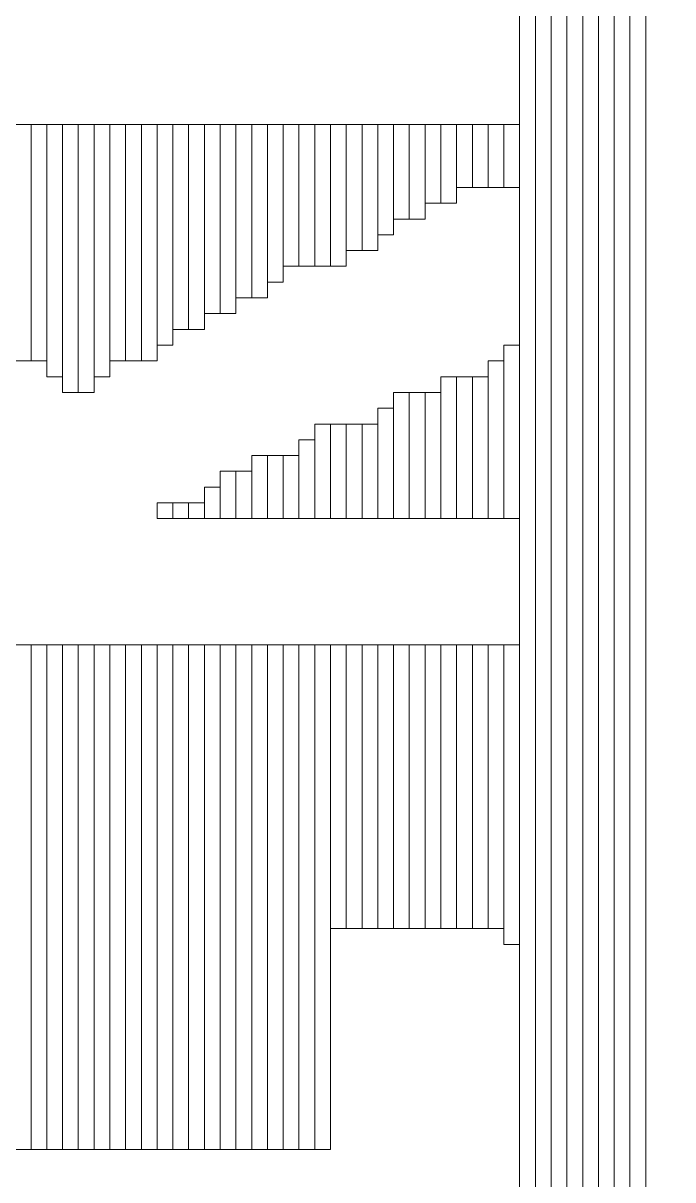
# Model space of a CAD drawing. Header units: millimetres. Extents: x -86 to 67, y -55 to 52.
# Drawn here: x 15.233 to 16.28, y -50.686 to -48.822 of the extents above; entities that cross this region are included whole.
import ezdxf

# ---------------------------------------------------------------- set-up
doc = ezdxf.new("R2010")
doc.units = ezdxf.units.MM
doc.header["$MEASUREMENT"] = 0
doc.layers.add('BG_OUTLINE', color=7, linetype='Continuous')
doc.layers.add('MA_PEN3', color=7, linetype='Continuous')

msp = doc.modelspace()

# ---------------------------------------------------------------- linework, layer by layer
at = {"layer": 'BG_OUTLINE', "color": 3, "lineweight": 9}
msp.add_open_spline([(-60.0926, 34.7331), (-60.0926, 34.7331), (63.7724, 34.7331), (63.7724, 34.7331), (63.7724, 34.7331), (64.585, 34.7336), (65.3646, 34.4113), (65.9396, 33.837), (65.9396, 33.837), (66.5146, 33.2627), (66.8379, 32.4797), (66.8384, 31.667), (66.8384, 31.667), (66.8384, 31.667), (66.8412, -52.28), (66.8412, -52.28), (66.8412, -52.28), (66.8412, -52.28), (66.8384, -52.1933), (66.8384, -52.1933), (66.8384, -52.1933), (66.8389, -53.006), (66.5166, -53.7856), (65.9424, -54.3606), (65.9424, -54.3606), (65.3681, -54.9356), (64.585, -55.2589), (63.7724, -55.2594), (63.7724, -55.2594), (63.7724, -55.2594), (-60.1869, -55.2594), (-60.1869, -55.2594), (-60.1869, -55.2594), (-60.1869, -55.2594), (-60.0853, -55.2518), (-60.0853, -55.2518), (-60.0853, -55.2518), (-60.8979, -55.2523), (-61.6775, -54.9299), (-62.2525, -54.3557), (-62.2525, -54.3557), (-62.8275, -53.7814), (-63.1508, -52.9984), (-63.1513, -52.1857), (-63.1513, -52.1857), (-63.1513, -52.1857), (-63.1587, 31.667), (-63.1587, 31.667), (-63.1587, 31.667), (-63.1592, 32.4797), (-62.8369, 33.2593), (-62.2626, 33.8343), (-62.2626, 33.8343), (-61.6883, 34.4093), (-60.9053, 34.7326), (-60.0926, 34.7331)], degree=3, knots=[0, 0, 0, 0, 0.071429, 0.071429, 0.071429, 0.071429, 0.142857, 0.142857, 0.142857, 0.142857, 0.214286, 0.214286, 0.214286, 0.214286, 0.285714, 0.285714, 0.285714, 0.285714, 0.357143, 0.357143, 0.357143, 0.357143, 0.428571, 0.428571, 0.428571, 0.428571, 0.5, 0.5, 0.5, 0.5, 0.571429, 0.571429, 0.571429, 0.571429, 0.642857, 0.642857, 0.642857, 0.642857, 0.714286, 0.714286, 0.714286, 0.714286, 0.785714, 0.785714, 0.785714, 0.785714, 0.857143, 0.857143, 0.857143, 0.857143, 0.928571, 0.928571, 0.928571, 0.928571, 1, 1, 1, 1], dxfattribs=at)
at = {"layer": 'MA_PEN3', "color": 5, "lineweight": 9}
for points in [[(16.0842, -51.805), (16.0842, -51.805), (16.0588, -51.805), (16.0588, -51.805), (16.0588, -51.805), (16.0588, -51.805), (16.0588, -46.7504), (16.0588, -46.7504), (16.0588, -46.7504), (16.0588, -46.7504), (16.0842, -46.7504), (16.0842, -46.7504), (16.0842, -46.7504), (16.0842, -46.7504), (16.0842, -51.805), (16.0842, -51.805)], [(16.1096, -51.805), (16.1096, -51.805), (16.0842, -51.805), (16.0842, -51.805), (16.0842, -51.805), (16.0842, -51.805), (16.0842, -46.7504), (16.0842, -46.7504), (16.0842, -46.7504), (16.0842, -46.7504), (16.1096, -46.7504), (16.1096, -46.7504), (16.1096, -46.7504), (16.1096, -46.7504), (16.1096, -51.805), (16.1096, -51.805)], [(16.135, -51.805), (16.135, -51.805), (16.1096, -51.805), (16.1096, -51.805), (16.1096, -51.805), (16.1096, -51.805), (16.1096, -46.7504), (16.1096, -46.7504), (16.1096, -46.7504), (16.1096, -46.7504), (16.135, -46.7504), (16.135, -46.7504), (16.135, -46.7504), (16.135, -46.7504), (16.135, -51.805), (16.135, -51.805)], [(16.1604, -51.805), (16.1604, -51.805), (16.135, -51.805), (16.135, -51.805), (16.135, -51.805), (16.135, -51.805), (16.135, -46.7504), (16.135, -46.7504), (16.135, -46.7504), (16.135, -46.7504), (16.1604, -46.7504), (16.1604, -46.7504), (16.1604, -46.7504), (16.1604, -46.7504), (16.1604, -51.805), (16.1604, -51.805)], [(16.1858, -51.805), (16.1858, -51.805), (16.1604, -51.805), (16.1604, -51.805), (16.1604, -51.805), (16.1604, -51.805), (16.1604, -46.7504), (16.1604, -46.7504), (16.1604, -46.7504), (16.1604, -46.7504), (16.1858, -46.7504), (16.1858, -46.7504), (16.1858, -46.7504), (16.1858, -46.7504), (16.1858, -51.805), (16.1858, -51.805)], [(16.2112, -51.805), (16.2112, -51.805), (16.1858, -51.805), (16.1858, -51.805), (16.1858, -51.805), (16.1858, -51.805), (16.1858, -46.7504), (16.1858, -46.7504), (16.1858, -46.7504), (16.1858, -46.7504), (16.2112, -46.7504), (16.2112, -46.7504), (16.2112, -46.7504), (16.2112, -46.7504), (16.2112, -51.805), (16.2112, -51.805)], [(16.2366, -51.805), (16.2366, -51.805), (16.2112, -51.805), (16.2112, -51.805), (16.2112, -51.805), (16.2112, -51.805), (16.2112, -46.7504), (16.2112, -46.7504), (16.2112, -46.7504), (16.2112, -46.7504), (16.2366, -46.7504), (16.2366, -46.7504), (16.2366, -46.7504), (16.2366, -46.7504), (16.2366, -51.805), (16.2366, -51.805)], [(16.0588, -51.805), (16.0588, -51.805), (16.0334, -51.805), (16.0334, -51.805), (16.0334, -51.805), (16.0334, -51.805), (16.0334, -47.4108), (16.0334, -47.4108), (16.0334, -47.4108), (16.0334, -47.4108), (16.0588, -47.4108), (16.0588, -47.4108), (16.0588, -47.4108), (16.0588, -47.4108), (16.0588, -51.805), (16.0588, -51.805)], [(15.246, -49.3666), (15.246, -49.3666), (15.2206, -49.3666), (15.2206, -49.3666), (15.2206, -49.3666), (15.2206, -49.3666), (15.2206, -48.9856), (15.2206, -48.9856), (15.2206, -48.9856), (15.2206, -48.9856), (15.246, -48.9856), (15.246, -48.9856), (15.246, -48.9856), (15.246, -48.9856), (15.246, -49.3666), (15.246, -49.3666)], [(15.2714, -49.3666), (15.2714, -49.3666), (15.246, -49.3666), (15.246, -49.3666), (15.246, -49.3666), (15.246, -49.3666), (15.246, -48.9856), (15.246, -48.9856), (15.246, -48.9856), (15.246, -48.9856), (15.2714, -48.9856), (15.2714, -48.9856), (15.2714, -48.9856), (15.2714, -48.9856), (15.2714, -49.3666), (15.2714, -49.3666)], [(15.2968, -49.392), (15.2968, -49.392), (15.2714, -49.392), (15.2714, -49.392), (15.2714, -49.392), (15.2714, -49.392), (15.2714, -48.9856), (15.2714, -48.9856), (15.2714, -48.9856), (15.2714, -48.9856), (15.2968, -48.9856), (15.2968, -48.9856), (15.2968, -48.9856), (15.2968, -48.9856), (15.2968, -49.392), (15.2968, -49.392)], [(15.3222, -49.4174), (15.3222, -49.4174), (15.2968, -49.4174), (15.2968, -49.4174), (15.2968, -49.4174), (15.2968, -49.4174), (15.2968, -48.9856), (15.2968, -48.9856), (15.2968, -48.9856), (15.2968, -48.9856), (15.3222, -48.9856), (15.3222, -48.9856), (15.3222, -48.9856), (15.3222, -48.9856), (15.3222, -49.4174), (15.3222, -49.4174)], [(15.3476, -49.4174), (15.3476, -49.4174), (15.3222, -49.4174), (15.3222, -49.4174), (15.3222, -49.4174), (15.3222, -49.4174), (15.3222, -48.9856), (15.3222, -48.9856), (15.3222, -48.9856), (15.3222, -48.9856), (15.3476, -48.9856), (15.3476, -48.9856), (15.3476, -48.9856), (15.3476, -48.9856), (15.3476, -49.4174), (15.3476, -49.4174)], [(15.373, -49.392), (15.373, -49.392), (15.3476, -49.392), (15.3476, -49.392), (15.3476, -49.392), (15.3476, -49.392), (15.3476, -48.9856), (15.3476, -48.9856), (15.3476, -48.9856), (15.3476, -48.9856), (15.373, -48.9856), (15.373, -48.9856), (15.373, -48.9856), (15.373, -48.9856), (15.373, -49.392), (15.373, -49.392)], [(15.3984, -49.3666), (15.3984, -49.3666), (15.373, -49.3666), (15.373, -49.3666), (15.373, -49.3666), (15.373, -49.3666), (15.373, -48.9856), (15.373, -48.9856), (15.373, -48.9856), (15.373, -48.9856), (15.3984, -48.9856), (15.3984, -48.9856), (15.3984, -48.9856), (15.3984, -48.9856), (15.3984, -49.3666), (15.3984, -49.3666)], [(15.4238, -49.3666), (15.4238, -49.3666), (15.3984, -49.3666), (15.3984, -49.3666), (15.3984, -49.3666), (15.3984, -49.3666), (15.3984, -48.9856), (15.3984, -48.9856), (15.3984, -48.9856), (15.3984, -48.9856), (15.4238, -48.9856), (15.4238, -48.9856), (15.4238, -48.9856), (15.4238, -48.9856), (15.4238, -49.3666), (15.4238, -49.3666)], [(15.4492, -49.3666), (15.4492, -49.3666), (15.4238, -49.3666), (15.4238, -49.3666), (15.4238, -49.3666), (15.4238, -49.3666), (15.4238, -48.9856), (15.4238, -48.9856), (15.4238, -48.9856), (15.4238, -48.9856), (15.4492, -48.9856), (15.4492, -48.9856), (15.4492, -48.9856), (15.4492, -48.9856), (15.4492, -49.3666), (15.4492, -49.3666)], [(15.4746, -49.3412), (15.4746, -49.3412), (15.4492, -49.3412), (15.4492, -49.3412), (15.4492, -49.3412), (15.4492, -49.3412), (15.4492, -48.9856), (15.4492, -48.9856), (15.4492, -48.9856), (15.4492, -48.9856), (15.4746, -48.9856), (15.4746, -48.9856), (15.4746, -48.9856), (15.4746, -48.9856), (15.4746, -49.3412), (15.4746, -49.3412)], [(15.5, -49.3158), (15.5, -49.3158), (15.4746, -49.3158), (15.4746, -49.3158), (15.4746, -49.3158), (15.4746, -49.3158), (15.4746, -48.9856), (15.4746, -48.9856), (15.4746, -48.9856), (15.4746, -48.9856), (15.5, -48.9856), (15.5, -48.9856), (15.5, -48.9856), (15.5, -48.9856), (15.5, -49.3158), (15.5, -49.3158)], [(15.5254, -49.3158), (15.5254, -49.3158), (15.5, -49.3158), (15.5, -49.3158), (15.5, -49.3158), (15.5, -49.3158), (15.5, -48.9856), (15.5, -48.9856), (15.5, -48.9856), (15.5, -48.9856), (15.5254, -48.9856), (15.5254, -48.9856), (15.5254, -48.9856), (15.5254, -48.9856), (15.5254, -49.3158), (15.5254, -49.3158)], [(15.5508, -49.2904), (15.5508, -49.2904), (15.5254, -49.2904), (15.5254, -49.2904), (15.5254, -49.2904), (15.5254, -49.2904), (15.5254, -48.9856), (15.5254, -48.9856), (15.5254, -48.9856), (15.5254, -48.9856), (15.5508, -48.9856), (15.5508, -48.9856), (15.5508, -48.9856), (15.5508, -48.9856), (15.5508, -49.2904), (15.5508, -49.2904)], [(15.5762, -49.2904), (15.5762, -49.2904), (15.5508, -49.2904), (15.5508, -49.2904), (15.5508, -49.2904), (15.5508, -49.2904), (15.5508, -48.9856), (15.5508, -48.9856), (15.5508, -48.9856), (15.5508, -48.9856), (15.5762, -48.9856), (15.5762, -48.9856), (15.5762, -48.9856), (15.5762, -48.9856), (15.5762, -49.2904), (15.5762, -49.2904)], [(15.6016, -49.265), (15.6016, -49.265), (15.5762, -49.265), (15.5762, -49.265), (15.5762, -49.265), (15.5762, -49.265), (15.5762, -48.9856), (15.5762, -48.9856), (15.5762, -48.9856), (15.5762, -48.9856), (15.6016, -48.9856), (15.6016, -48.9856), (15.6016, -48.9856), (15.6016, -48.9856), (15.6016, -49.265), (15.6016, -49.265)], [(15.627, -49.265), (15.627, -49.265), (15.6016, -49.265), (15.6016, -49.265), (15.6016, -49.265), (15.6016, -49.265), (15.6016, -48.9856), (15.6016, -48.9856), (15.6016, -48.9856), (15.6016, -48.9856), (15.627, -48.9856), (15.627, -48.9856), (15.627, -48.9856), (15.627, -48.9856), (15.627, -49.265), (15.627, -49.265)], [(15.6524, -49.2396), (15.6524, -49.2396), (15.627, -49.2396), (15.627, -49.2396), (15.627, -49.2396), (15.627, -49.2396), (15.627, -48.9856), (15.627, -48.9856), (15.627, -48.9856), (15.627, -48.9856), (15.6524, -48.9856), (15.6524, -48.9856), (15.6524, -48.9856), (15.6524, -48.9856), (15.6524, -49.2396), (15.6524, -49.2396)], [(15.6778, -49.2142), (15.6778, -49.2142), (15.6524, -49.2142), (15.6524, -49.2142), (15.6524, -49.2142), (15.6524, -49.2142), (15.6524, -48.9856), (15.6524, -48.9856), (15.6524, -48.9856), (15.6524, -48.9856), (15.6778, -48.9856), (15.6778, -48.9856), (15.6778, -48.9856), (15.6778, -48.9856), (15.6778, -49.2142), (15.6778, -49.2142)], [(15.7032, -49.2142), (15.7032, -49.2142), (15.6778, -49.2142), (15.6778, -49.2142), (15.6778, -49.2142), (15.6778, -49.2142), (15.6778, -48.9856), (15.6778, -48.9856), (15.6778, -48.9856), (15.6778, -48.9856), (15.7032, -48.9856), (15.7032, -48.9856), (15.7032, -48.9856), (15.7032, -48.9856), (15.7032, -49.2142), (15.7032, -49.2142)], [(15.7286, -49.2142), (15.7286, -49.2142), (15.7032, -49.2142), (15.7032, -49.2142), (15.7032, -49.2142), (15.7032, -49.2142), (15.7032, -48.9856), (15.7032, -48.9856), (15.7032, -48.9856), (15.7032, -48.9856), (15.7286, -48.9856), (15.7286, -48.9856), (15.7286, -48.9856), (15.7286, -48.9856), (15.7286, -49.2142), (15.7286, -49.2142)], [(15.754, -49.2142), (15.754, -49.2142), (15.7286, -49.2142), (15.7286, -49.2142), (15.7286, -49.2142), (15.7286, -49.2142), (15.7286, -48.9856), (15.7286, -48.9856), (15.7286, -48.9856), (15.7286, -48.9856), (15.754, -48.9856), (15.754, -48.9856), (15.754, -48.9856), (15.754, -48.9856), (15.754, -49.2142), (15.754, -49.2142)], [(15.7794, -49.1888), (15.7794, -49.1888), (15.754, -49.1888), (15.754, -49.1888), (15.754, -49.1888), (15.754, -49.1888), (15.754, -48.9856), (15.754, -48.9856), (15.754, -48.9856), (15.754, -48.9856), (15.7794, -48.9856), (15.7794, -48.9856), (15.7794, -48.9856), (15.7794, -48.9856), (15.7794, -49.1888), (15.7794, -49.1888)], [(15.8048, -49.1888), (15.8048, -49.1888), (15.7794, -49.1888), (15.7794, -49.1888), (15.7794, -49.1888), (15.7794, -49.1888), (15.7794, -48.9856), (15.7794, -48.9856), (15.7794, -48.9856), (15.7794, -48.9856), (15.8048, -48.9856), (15.8048, -48.9856), (15.8048, -48.9856), (15.8048, -48.9856), (15.8048, -49.1888), (15.8048, -49.1888)], [(15.8302, -49.1634), (15.8302, -49.1634), (15.8048, -49.1634), (15.8048, -49.1634), (15.8048, -49.1634), (15.8048, -49.1634), (15.8048, -48.9856), (15.8048, -48.9856), (15.8048, -48.9856), (15.8048, -48.9856), (15.8302, -48.9856), (15.8302, -48.9856), (15.8302, -48.9856), (15.8302, -48.9856), (15.8302, -49.1634), (15.8302, -49.1634)], [(15.8556, -49.138), (15.8556, -49.138), (15.8302, -49.138), (15.8302, -49.138), (15.8302, -49.138), (15.8302, -49.138), (15.8302, -48.9856), (15.8302, -48.9856), (15.8302, -48.9856), (15.8302, -48.9856), (15.8556, -48.9856), (15.8556, -48.9856), (15.8556, -48.9856), (15.8556, -48.9856), (15.8556, -49.138), (15.8556, -49.138)], [(15.881, -49.138), (15.881, -49.138), (15.8556, -49.138), (15.8556, -49.138), (15.8556, -49.138), (15.8556, -49.138), (15.8556, -48.9856), (15.8556, -48.9856), (15.8556, -48.9856), (15.8556, -48.9856), (15.881, -48.9856), (15.881, -48.9856), (15.881, -48.9856), (15.881, -48.9856), (15.881, -49.138), (15.881, -49.138)], [(15.9064, -49.1126), (15.9064, -49.1126), (15.881, -49.1126), (15.881, -49.1126), (15.881, -49.1126), (15.881, -49.1126), (15.881, -48.9856), (15.881, -48.9856), (15.881, -48.9856), (15.881, -48.9856), (15.9064, -48.9856), (15.9064, -48.9856), (15.9064, -48.9856), (15.9064, -48.9856), (15.9064, -49.1126), (15.9064, -49.1126)], [(15.9318, -49.1126), (15.9318, -49.1126), (15.9064, -49.1126), (15.9064, -49.1126), (15.9064, -49.1126), (15.9064, -49.1126), (15.9064, -48.9856), (15.9064, -48.9856), (15.9064, -48.9856), (15.9064, -48.9856), (15.9318, -48.9856), (15.9318, -48.9856), (15.9318, -48.9856), (15.9318, -48.9856), (15.9318, -49.1126), (15.9318, -49.1126)], [(15.9572, -49.0872), (15.9572, -49.0872), (15.9318, -49.0872), (15.9318, -49.0872), (15.9318, -49.0872), (15.9318, -49.0872), (15.9318, -48.9856), (15.9318, -48.9856), (15.9318, -48.9856), (15.9318, -48.9856), (15.9572, -48.9856), (15.9572, -48.9856), (15.9572, -48.9856), (15.9572, -48.9856), (15.9572, -49.0872), (15.9572, -49.0872)], [(15.9826, -49.0872), (15.9826, -49.0872), (15.9572, -49.0872), (15.9572, -49.0872), (15.9572, -49.0872), (15.9572, -49.0872), (15.9572, -48.9856), (15.9572, -48.9856), (15.9572, -48.9856), (15.9572, -48.9856), (15.9826, -48.9856), (15.9826, -48.9856), (15.9826, -48.9856), (15.9826, -48.9856), (15.9826, -49.0872), (15.9826, -49.0872)], [(16.008, -49.0872), (16.008, -49.0872), (15.9826, -49.0872), (15.9826, -49.0872), (15.9826, -49.0872), (15.9826, -49.0872), (15.9826, -48.9856), (15.9826, -48.9856), (15.9826, -48.9856), (15.9826, -48.9856), (16.008, -48.9856), (16.008, -48.9856), (16.008, -48.9856), (16.008, -48.9856), (16.008, -49.0872), (16.008, -49.0872)], [(16.0334, -49.0872), (16.0334, -49.0872), (16.008, -49.0872), (16.008, -49.0872), (16.008, -49.0872), (16.008, -49.0872), (16.008, -48.9856), (16.008, -48.9856), (16.008, -48.9856), (16.008, -48.9856), (16.0334, -48.9856), (16.0334, -48.9856), (16.0334, -48.9856), (16.0334, -48.9856), (16.0334, -49.0872), (16.0334, -49.0872)], [(16.0334, -49.6206), (16.0334, -49.6206), (16.008, -49.6206), (16.008, -49.6206), (16.008, -49.6206), (16.008, -49.6206), (16.008, -49.3412), (16.008, -49.3412), (16.008, -49.3412), (16.008, -49.3412), (16.0334, -49.3412), (16.0334, -49.3412), (16.0334, -49.3412), (16.0334, -49.3412), (16.0334, -49.6206), (16.0334, -49.6206)], [(16.008, -49.6206), (16.008, -49.6206), (15.9826, -49.6206), (15.9826, -49.6206), (15.9826, -49.6206), (15.9826, -49.6206), (15.9826, -49.3666), (15.9826, -49.3666), (15.9826, -49.3666), (15.9826, -49.3666), (16.008, -49.3666), (16.008, -49.3666), (16.008, -49.3666), (16.008, -49.3666), (16.008, -49.6206), (16.008, -49.6206)], [(15.9318, -49.6206), (15.9318, -49.6206), (15.9064, -49.6206), (15.9064, -49.6206), (15.9064, -49.6206), (15.9064, -49.6206), (15.9064, -49.392), (15.9064, -49.392), (15.9064, -49.392), (15.9064, -49.392), (15.9318, -49.392), (15.9318, -49.392), (15.9318, -49.392), (15.9318, -49.392), (15.9318, -49.6206), (15.9318, -49.6206)], [(15.9572, -49.6206), (15.9572, -49.6206), (15.9318, -49.6206), (15.9318, -49.6206), (15.9318, -49.6206), (15.9318, -49.6206), (15.9318, -49.392), (15.9318, -49.392), (15.9318, -49.392), (15.9318, -49.392), (15.9572, -49.392), (15.9572, -49.392), (15.9572, -49.392), (15.9572, -49.392), (15.9572, -49.6206), (15.9572, -49.6206)], [(15.9826, -49.6206), (15.9826, -49.6206), (15.9572, -49.6206), (15.9572, -49.6206), (15.9572, -49.6206), (15.9572, -49.6206), (15.9572, -49.392), (15.9572, -49.392), (15.9572, -49.392), (15.9572, -49.392), (15.9826, -49.392), (15.9826, -49.392), (15.9826, -49.392), (15.9826, -49.392), (15.9826, -49.6206), (15.9826, -49.6206)], [(15.8556, -49.6206), (15.8556, -49.6206), (15.8302, -49.6206), (15.8302, -49.6206), (15.8302, -49.6206), (15.8302, -49.6206), (15.8302, -49.4174), (15.8302, -49.4174), (15.8302, -49.4174), (15.8302, -49.4174), (15.8556, -49.4174), (15.8556, -49.4174), (15.8556, -49.4174), (15.8556, -49.4174), (15.8556, -49.6206), (15.8556, -49.6206)], [(15.881, -49.6206), (15.881, -49.6206), (15.8556, -49.6206), (15.8556, -49.6206), (15.8556, -49.6206), (15.8556, -49.6206), (15.8556, -49.4174), (15.8556, -49.4174), (15.8556, -49.4174), (15.8556, -49.4174), (15.881, -49.4174), (15.881, -49.4174), (15.881, -49.4174), (15.881, -49.4174), (15.881, -49.6206), (15.881, -49.6206)], [(15.9064, -49.6206), (15.9064, -49.6206), (15.881, -49.6206), (15.881, -49.6206), (15.881, -49.6206), (15.881, -49.6206), (15.881, -49.4174), (15.881, -49.4174), (15.881, -49.4174), (15.881, -49.4174), (15.9064, -49.4174), (15.9064, -49.4174), (15.9064, -49.4174), (15.9064, -49.4174), (15.9064, -49.6206), (15.9064, -49.6206)], [(15.8302, -49.6206), (15.8302, -49.6206), (15.8048, -49.6206), (15.8048, -49.6206), (15.8048, -49.6206), (15.8048, -49.6206), (15.8048, -49.4428), (15.8048, -49.4428), (15.8048, -49.4428), (15.8048, -49.4428), (15.8302, -49.4428), (15.8302, -49.4428), (15.8302, -49.4428), (15.8302, -49.4428), (15.8302, -49.6206), (15.8302, -49.6206)], [(15.7286, -49.6206), (15.7286, -49.6206), (15.7032, -49.6206), (15.7032, -49.6206), (15.7032, -49.6206), (15.7032, -49.6206), (15.7032, -49.4682), (15.7032, -49.4682), (15.7032, -49.4682), (15.7032, -49.4682), (15.7286, -49.4682), (15.7286, -49.4682), (15.7286, -49.4682), (15.7286, -49.4682), (15.7286, -49.6206), (15.7286, -49.6206)], [(15.754, -49.6206), (15.754, -49.6206), (15.7286, -49.6206), (15.7286, -49.6206), (15.7286, -49.6206), (15.7286, -49.6206), (15.7286, -49.4682), (15.7286, -49.4682), (15.7286, -49.4682), (15.7286, -49.4682), (15.754, -49.4682), (15.754, -49.4682), (15.754, -49.4682), (15.754, -49.4682), (15.754, -49.6206), (15.754, -49.6206)], [(15.7794, -49.6206), (15.7794, -49.6206), (15.754, -49.6206), (15.754, -49.6206), (15.754, -49.6206), (15.754, -49.6206), (15.754, -49.4682), (15.754, -49.4682), (15.754, -49.4682), (15.754, -49.4682), (15.7794, -49.4682), (15.7794, -49.4682), (15.7794, -49.4682), (15.7794, -49.4682), (15.7794, -49.6206), (15.7794, -49.6206)], [(15.8048, -49.6206), (15.8048, -49.6206), (15.7794, -49.6206), (15.7794, -49.6206), (15.7794, -49.6206), (15.7794, -49.6206), (15.7794, -49.4682), (15.7794, -49.4682), (15.7794, -49.4682), (15.7794, -49.4682), (15.8048, -49.4682), (15.8048, -49.4682), (15.8048, -49.4682), (15.8048, -49.4682), (15.8048, -49.6206), (15.8048, -49.6206)], [(15.7032, -49.6206), (15.7032, -49.6206), (15.6778, -49.6206), (15.6778, -49.6206), (15.6778, -49.6206), (15.6778, -49.6206), (15.6778, -49.4936), (15.6778, -49.4936), (15.6778, -49.4936), (15.6778, -49.4936), (15.7032, -49.4936), (15.7032, -49.4936), (15.7032, -49.4936), (15.7032, -49.4936), (15.7032, -49.6206), (15.7032, -49.6206)], [(15.627, -49.6206), (15.627, -49.6206), (15.6016, -49.6206), (15.6016, -49.6206), (15.6016, -49.6206), (15.6016, -49.6206), (15.6016, -49.519), (15.6016, -49.519), (15.6016, -49.519), (15.6016, -49.519), (15.627, -49.519), (15.627, -49.519), (15.627, -49.519), (15.627, -49.519), (15.627, -49.6206), (15.627, -49.6206)], [(15.6524, -49.6206), (15.6524, -49.6206), (15.627, -49.6206), (15.627, -49.6206), (15.627, -49.6206), (15.627, -49.6206), (15.627, -49.519), (15.627, -49.519), (15.627, -49.519), (15.627, -49.519), (15.6524, -49.519), (15.6524, -49.519), (15.6524, -49.519), (15.6524, -49.519), (15.6524, -49.6206), (15.6524, -49.6206)], [(15.6778, -49.6206), (15.6778, -49.6206), (15.6524, -49.6206), (15.6524, -49.6206), (15.6524, -49.6206), (15.6524, -49.6206), (15.6524, -49.519), (15.6524, -49.519), (15.6524, -49.519), (15.6524, -49.519), (15.6778, -49.519), (15.6778, -49.519), (15.6778, -49.519), (15.6778, -49.519), (15.6778, -49.6206), (15.6778, -49.6206)], [(15.5762, -49.6206), (15.5762, -49.6206), (15.5508, -49.6206), (15.5508, -49.6206), (15.5508, -49.6206), (15.5508, -49.6206), (15.5508, -49.5444), (15.5508, -49.5444), (15.5508, -49.5444), (15.5508, -49.5444), (15.5762, -49.5444), (15.5762, -49.5444), (15.5762, -49.5444), (15.5762, -49.5444), (15.5762, -49.6206), (15.5762, -49.6206)], [(15.6016, -49.6206), (15.6016, -49.6206), (15.5762, -49.6206), (15.5762, -49.6206), (15.5762, -49.6206), (15.5762, -49.6206), (15.5762, -49.5444), (15.5762, -49.5444), (15.5762, -49.5444), (15.5762, -49.5444), (15.6016, -49.5444), (15.6016, -49.5444), (15.6016, -49.5444), (15.6016, -49.5444), (15.6016, -49.6206), (15.6016, -49.6206)], [(15.5508, -49.6206), (15.5508, -49.6206), (15.5254, -49.6206), (15.5254, -49.6206), (15.5254, -49.6206), (15.5254, -49.6206), (15.5254, -49.5698), (15.5254, -49.5698), (15.5254, -49.5698), (15.5254, -49.5698), (15.5508, -49.5698), (15.5508, -49.5698), (15.5508, -49.5698), (15.5508, -49.5698), (15.5508, -49.6206), (15.5508, -49.6206)], [(15.4746, -49.6206), (15.4746, -49.6206), (15.4492, -49.6206), (15.4492, -49.6206), (15.4492, -49.6206), (15.4492, -49.6206), (15.4492, -49.5952), (15.4492, -49.5952), (15.4492, -49.5952), (15.4492, -49.5952), (15.4746, -49.5952), (15.4746, -49.5952), (15.4746, -49.5952), (15.4746, -49.5952), (15.4746, -49.6206), (15.4746, -49.6206)], [(15.5, -49.6206), (15.5, -49.6206), (15.4746, -49.6206), (15.4746, -49.6206), (15.4746, -49.6206), (15.4746, -49.6206), (15.4746, -49.5952), (15.4746, -49.5952), (15.4746, -49.5952), (15.4746, -49.5952), (15.5, -49.5952), (15.5, -49.5952), (15.5, -49.5952), (15.5, -49.5952), (15.5, -49.6206), (15.5, -49.6206)], [(15.5254, -49.6206), (15.5254, -49.6206), (15.5, -49.6206), (15.5, -49.6206), (15.5, -49.6206), (15.5, -49.6206), (15.5, -49.5952), (15.5, -49.5952), (15.5, -49.5952), (15.5, -49.5952), (15.5254, -49.5952), (15.5254, -49.5952), (15.5254, -49.5952), (15.5254, -49.5952), (15.5254, -49.6206), (15.5254, -49.6206)], [(15.246, -50.6366), (15.246, -50.6366), (15.2206, -50.6366), (15.2206, -50.6366), (15.2206, -50.6366), (15.2206, -50.6366), (15.2206, -49.8238), (15.2206, -49.8238), (15.2206, -49.8238), (15.2206, -49.8238), (15.246, -49.8238), (15.246, -49.8238), (15.246, -49.8238), (15.246, -49.8238), (15.246, -50.6366), (15.246, -50.6366)], [(15.2714, -50.6366), (15.2714, -50.6366), (15.246, -50.6366), (15.246, -50.6366), (15.246, -50.6366), (15.246, -50.6366), (15.246, -49.8238), (15.246, -49.8238), (15.246, -49.8238), (15.246, -49.8238), (15.2714, -49.8238), (15.2714, -49.8238), (15.2714, -49.8238), (15.2714, -49.8238), (15.2714, -50.6366), (15.2714, -50.6366)], [(15.2968, -50.6366), (15.2968, -50.6366), (15.2714, -50.6366), (15.2714, -50.6366), (15.2714, -50.6366), (15.2714, -50.6366), (15.2714, -49.8238), (15.2714, -49.8238), (15.2714, -49.8238), (15.2714, -49.8238), (15.2968, -49.8238), (15.2968, -49.8238), (15.2968, -49.8238), (15.2968, -49.8238), (15.2968, -50.6366), (15.2968, -50.6366)], [(15.3222, -50.6366), (15.3222, -50.6366), (15.2968, -50.6366), (15.2968, -50.6366), (15.2968, -50.6366), (15.2968, -50.6366), (15.2968, -49.8238), (15.2968, -49.8238), (15.2968, -49.8238), (15.2968, -49.8238), (15.3222, -49.8238), (15.3222, -49.8238), (15.3222, -49.8238), (15.3222, -49.8238), (15.3222, -50.6366), (15.3222, -50.6366)], [(15.3476, -50.6366), (15.3476, -50.6366), (15.3222, -50.6366), (15.3222, -50.6366), (15.3222, -50.6366), (15.3222, -50.6366), (15.3222, -49.8238), (15.3222, -49.8238), (15.3222, -49.8238), (15.3222, -49.8238), (15.3476, -49.8238), (15.3476, -49.8238), (15.3476, -49.8238), (15.3476, -49.8238), (15.3476, -50.6366), (15.3476, -50.6366)], [(15.373, -50.6366), (15.373, -50.6366), (15.3476, -50.6366), (15.3476, -50.6366), (15.3476, -50.6366), (15.3476, -50.6366), (15.3476, -49.8238), (15.3476, -49.8238), (15.3476, -49.8238), (15.3476, -49.8238), (15.373, -49.8238), (15.373, -49.8238), (15.373, -49.8238), (15.373, -49.8238), (15.373, -50.6366), (15.373, -50.6366)], [(15.3984, -50.6366), (15.3984, -50.6366), (15.373, -50.6366), (15.373, -50.6366), (15.373, -50.6366), (15.373, -50.6366), (15.373, -49.8238), (15.373, -49.8238), (15.373, -49.8238), (15.373, -49.8238), (15.3984, -49.8238), (15.3984, -49.8238), (15.3984, -49.8238), (15.3984, -49.8238), (15.3984, -50.6366), (15.3984, -50.6366)], [(15.4238, -50.6366), (15.4238, -50.6366), (15.3984, -50.6366), (15.3984, -50.6366), (15.3984, -50.6366), (15.3984, -50.6366), (15.3984, -49.8238), (15.3984, -49.8238), (15.3984, -49.8238), (15.3984, -49.8238), (15.4238, -49.8238), (15.4238, -49.8238), (15.4238, -49.8238), (15.4238, -49.8238), (15.4238, -50.6366), (15.4238, -50.6366)], [(15.4492, -50.6366), (15.4492, -50.6366), (15.4238, -50.6366), (15.4238, -50.6366), (15.4238, -50.6366), (15.4238, -50.6366), (15.4238, -49.8238), (15.4238, -49.8238), (15.4238, -49.8238), (15.4238, -49.8238), (15.4492, -49.8238), (15.4492, -49.8238), (15.4492, -49.8238), (15.4492, -49.8238), (15.4492, -50.6366), (15.4492, -50.6366)], [(15.4746, -50.6366), (15.4746, -50.6366), (15.4492, -50.6366), (15.4492, -50.6366), (15.4492, -50.6366), (15.4492, -50.6366), (15.4492, -49.8238), (15.4492, -49.8238), (15.4492, -49.8238), (15.4492, -49.8238), (15.4746, -49.8238), (15.4746, -49.8238), (15.4746, -49.8238), (15.4746, -49.8238), (15.4746, -50.6366), (15.4746, -50.6366)], [(15.5, -50.6366), (15.5, -50.6366), (15.4746, -50.6366), (15.4746, -50.6366), (15.4746, -50.6366), (15.4746, -50.6366), (15.4746, -49.8238), (15.4746, -49.8238), (15.4746, -49.8238), (15.4746, -49.8238), (15.5, -49.8238), (15.5, -49.8238), (15.5, -49.8238), (15.5, -49.8238), (15.5, -50.6366), (15.5, -50.6366)], [(15.5254, -50.6366), (15.5254, -50.6366), (15.5, -50.6366), (15.5, -50.6366), (15.5, -50.6366), (15.5, -50.6366), (15.5, -49.8238), (15.5, -49.8238), (15.5, -49.8238), (15.5, -49.8238), (15.5254, -49.8238), (15.5254, -49.8238), (15.5254, -49.8238), (15.5254, -49.8238), (15.5254, -50.6366), (15.5254, -50.6366)], [(15.5508, -50.6366), (15.5508, -50.6366), (15.5254, -50.6366), (15.5254, -50.6366), (15.5254, -50.6366), (15.5254, -50.6366), (15.5254, -49.8238), (15.5254, -49.8238), (15.5254, -49.8238), (15.5254, -49.8238), (15.5508, -49.8238), (15.5508, -49.8238), (15.5508, -49.8238), (15.5508, -49.8238), (15.5508, -50.6366), (15.5508, -50.6366)], [(15.5762, -50.6366), (15.5762, -50.6366), (15.5508, -50.6366), (15.5508, -50.6366), (15.5508, -50.6366), (15.5508, -50.6366), (15.5508, -49.8238), (15.5508, -49.8238), (15.5508, -49.8238), (15.5508, -49.8238), (15.5762, -49.8238), (15.5762, -49.8238), (15.5762, -49.8238), (15.5762, -49.8238), (15.5762, -50.6366), (15.5762, -50.6366)], [(15.6016, -50.6366), (15.6016, -50.6366), (15.5762, -50.6366), (15.5762, -50.6366), (15.5762, -50.6366), (15.5762, -50.6366), (15.5762, -49.8238), (15.5762, -49.8238), (15.5762, -49.8238), (15.5762, -49.8238), (15.6016, -49.8238), (15.6016, -49.8238), (15.6016, -49.8238), (15.6016, -49.8238), (15.6016, -50.6366), (15.6016, -50.6366)], [(15.627, -50.6366), (15.627, -50.6366), (15.6016, -50.6366), (15.6016, -50.6366), (15.6016, -50.6366), (15.6016, -50.6366), (15.6016, -49.8238), (15.6016, -49.8238), (15.6016, -49.8238), (15.6016, -49.8238), (15.627, -49.8238), (15.627, -49.8238), (15.627, -49.8238), (15.627, -49.8238), (15.627, -50.6366), (15.627, -50.6366)], [(15.6524, -50.6366), (15.6524, -50.6366), (15.627, -50.6366), (15.627, -50.6366), (15.627, -50.6366), (15.627, -50.6366), (15.627, -49.8238), (15.627, -49.8238), (15.627, -49.8238), (15.627, -49.8238), (15.6524, -49.8238), (15.6524, -49.8238), (15.6524, -49.8238), (15.6524, -49.8238), (15.6524, -50.6366), (15.6524, -50.6366)], [(15.6778, -50.6366), (15.6778, -50.6366), (15.6524, -50.6366), (15.6524, -50.6366), (15.6524, -50.6366), (15.6524, -50.6366), (15.6524, -49.8238), (15.6524, -49.8238), (15.6524, -49.8238), (15.6524, -49.8238), (15.6778, -49.8238), (15.6778, -49.8238), (15.6778, -49.8238), (15.6778, -49.8238), (15.6778, -50.6366), (15.6778, -50.6366)], [(15.7032, -50.6366), (15.7032, -50.6366), (15.6778, -50.6366), (15.6778, -50.6366), (15.6778, -50.6366), (15.6778, -50.6366), (15.6778, -49.8238), (15.6778, -49.8238), (15.6778, -49.8238), (15.6778, -49.8238), (15.7032, -49.8238), (15.7032, -49.8238), (15.7032, -49.8238), (15.7032, -49.8238), (15.7032, -50.6366), (15.7032, -50.6366)], [(15.7286, -50.6366), (15.7286, -50.6366), (15.7032, -50.6366), (15.7032, -50.6366), (15.7032, -50.6366), (15.7032, -50.6366), (15.7032, -49.8238), (15.7032, -49.8238), (15.7032, -49.8238), (15.7032, -49.8238), (15.7286, -49.8238), (15.7286, -49.8238), (15.7286, -49.8238), (15.7286, -49.8238), (15.7286, -50.6366), (15.7286, -50.6366)], [(15.754, -50.281), (15.754, -50.281), (15.7286, -50.281), (15.7286, -50.281), (15.7286, -50.281), (15.7286, -50.281), (15.7286, -49.8238), (15.7286, -49.8238), (15.7286, -49.8238), (15.7286, -49.8238), (15.754, -49.8238), (15.754, -49.8238), (15.754, -49.8238), (15.754, -49.8238), (15.754, -50.281), (15.754, -50.281)], [(15.7794, -50.281), (15.7794, -50.281), (15.754, -50.281), (15.754, -50.281), (15.754, -50.281), (15.754, -50.281), (15.754, -49.8238), (15.754, -49.8238), (15.754, -49.8238), (15.754, -49.8238), (15.7794, -49.8238), (15.7794, -49.8238), (15.7794, -49.8238), (15.7794, -49.8238), (15.7794, -50.281), (15.7794, -50.281)], [(15.8048, -50.281), (15.8048, -50.281), (15.7794, -50.281), (15.7794, -50.281), (15.7794, -50.281), (15.7794, -50.281), (15.7794, -49.8238), (15.7794, -49.8238), (15.7794, -49.8238), (15.7794, -49.8238), (15.8048, -49.8238), (15.8048, -49.8238), (15.8048, -49.8238), (15.8048, -49.8238), (15.8048, -50.281), (15.8048, -50.281)], [(15.8302, -50.281), (15.8302, -50.281), (15.8048, -50.281), (15.8048, -50.281), (15.8048, -50.281), (15.8048, -50.281), (15.8048, -49.8238), (15.8048, -49.8238), (15.8048, -49.8238), (15.8048, -49.8238), (15.8302, -49.8238), (15.8302, -49.8238), (15.8302, -49.8238), (15.8302, -49.8238), (15.8302, -50.281), (15.8302, -50.281)], [(15.8556, -50.281), (15.8556, -50.281), (15.8302, -50.281), (15.8302, -50.281), (15.8302, -50.281), (15.8302, -50.281), (15.8302, -49.8238), (15.8302, -49.8238), (15.8302, -49.8238), (15.8302, -49.8238), (15.8556, -49.8238), (15.8556, -49.8238), (15.8556, -49.8238), (15.8556, -49.8238), (15.8556, -50.281), (15.8556, -50.281)], [(15.881, -50.281), (15.881, -50.281), (15.8556, -50.281), (15.8556, -50.281), (15.8556, -50.281), (15.8556, -50.281), (15.8556, -49.8238), (15.8556, -49.8238), (15.8556, -49.8238), (15.8556, -49.8238), (15.881, -49.8238), (15.881, -49.8238), (15.881, -49.8238), (15.881, -49.8238), (15.881, -50.281), (15.881, -50.281)], [(15.9064, -50.281), (15.9064, -50.281), (15.881, -50.281), (15.881, -50.281), (15.881, -50.281), (15.881, -50.281), (15.881, -49.8238), (15.881, -49.8238), (15.881, -49.8238), (15.881, -49.8238), (15.9064, -49.8238), (15.9064, -49.8238), (15.9064, -49.8238), (15.9064, -49.8238), (15.9064, -50.281), (15.9064, -50.281)], [(15.9318, -50.281), (15.9318, -50.281), (15.9064, -50.281), (15.9064, -50.281), (15.9064, -50.281), (15.9064, -50.281), (15.9064, -49.8238), (15.9064, -49.8238), (15.9064, -49.8238), (15.9064, -49.8238), (15.9318, -49.8238), (15.9318, -49.8238), (15.9318, -49.8238), (15.9318, -49.8238), (15.9318, -50.281), (15.9318, -50.281)], [(15.9572, -50.281), (15.9572, -50.281), (15.9318, -50.281), (15.9318, -50.281), (15.9318, -50.281), (15.9318, -50.281), (15.9318, -49.8238), (15.9318, -49.8238), (15.9318, -49.8238), (15.9318, -49.8238), (15.9572, -49.8238), (15.9572, -49.8238), (15.9572, -49.8238), (15.9572, -49.8238), (15.9572, -50.281), (15.9572, -50.281)], [(15.9826, -50.281), (15.9826, -50.281), (15.9572, -50.281), (15.9572, -50.281), (15.9572, -50.281), (15.9572, -50.281), (15.9572, -49.8238), (15.9572, -49.8238), (15.9572, -49.8238), (15.9572, -49.8238), (15.9826, -49.8238), (15.9826, -49.8238), (15.9826, -49.8238), (15.9826, -49.8238), (15.9826, -50.281), (15.9826, -50.281)], [(16.008, -50.281), (16.008, -50.281), (15.9826, -50.281), (15.9826, -50.281), (15.9826, -50.281), (15.9826, -50.281), (15.9826, -49.8238), (15.9826, -49.8238), (15.9826, -49.8238), (15.9826, -49.8238), (16.008, -49.8238), (16.008, -49.8238), (16.008, -49.8238), (16.008, -49.8238), (16.008, -50.281), (16.008, -50.281)], [(16.0334, -50.3064), (16.0334, -50.3064), (16.008, -50.3064), (16.008, -50.3064), (16.008, -50.3064), (16.008, -50.3064), (16.008, -49.8238), (16.008, -49.8238), (16.008, -49.8238), (16.008, -49.8238), (16.0334, -49.8238), (16.0334, -49.8238), (16.0334, -49.8238), (16.0334, -49.8238), (16.0334, -50.3064), (16.0334, -50.3064)]]:
    msp.add_open_spline(points, degree=3, knots=[0, 0, 0, 0, 0.25, 0.25, 0.25, 0.25, 0.5, 0.5, 0.5, 0.5, 0.75, 0.75, 0.75, 0.75, 1, 1, 1, 1], dxfattribs=at)

doc.saveas('drawing.dxf')
